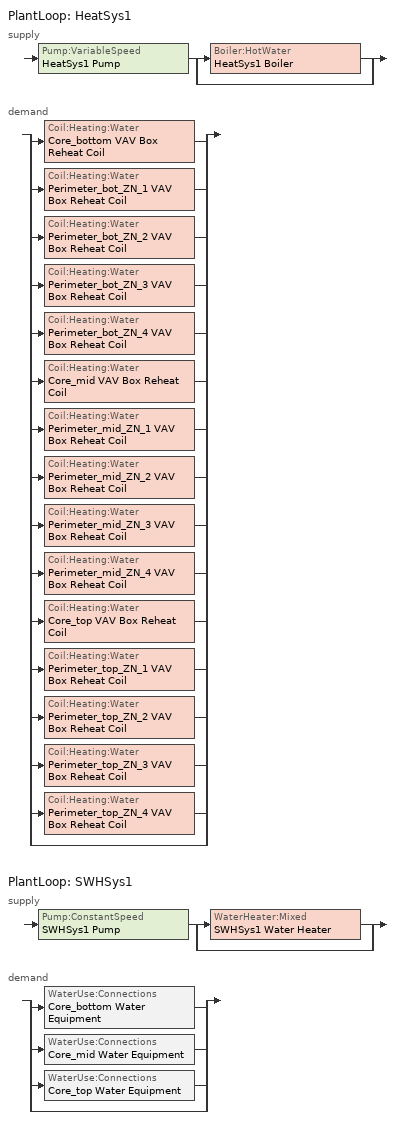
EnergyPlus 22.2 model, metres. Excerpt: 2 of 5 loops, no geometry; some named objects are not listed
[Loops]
PlantLoop 'HeatSys1'
 supply: Pump:VariableSpeed 'HeatSys1 Pump' > split
  | Boiler:HotWater 'HeatSys1 Boiler'
  | bypass
 demand: split
  | Coil:Heating:Water 'Core_bottom VAV Box Reheat Coil'
  | Coil:Heating:Water 'Perimeter_bot_ZN_1 VAV Box Reheat Coil'
  | Coil:Heating:Water 'Perimeter_bot_ZN_2 VAV Box Reheat Coil'
  | Coil:Heating:Water 'Perimeter_bot_ZN_3 VAV Box Reheat Coil'
  | Coil:Heating:Water 'Perimeter_bot_ZN_4 VAV Box Reheat Coil'
  | Coil:Heating:Water 'Core_mid VAV Box Reheat Coil'
  | Coil:Heating:Water 'Perimeter_mid_ZN_1 VAV Box Reheat Coil'
  | Coil:Heating:Water 'Perimeter_mid_ZN_2 VAV Box Reheat Coil'
  | Coil:Heating:Water 'Perimeter_mid_ZN_3 VAV Box Reheat Coil'
  | Coil:Heating:Water 'Perimeter_mid_ZN_4 VAV Box Reheat Coil'
  | Coil:Heating:Water 'Core_top VAV Box Reheat Coil'
  | Coil:Heating:Water 'Perimeter_top_ZN_1 VAV Box Reheat Coil'
  | Coil:Heating:Water 'Perimeter_top_ZN_2 VAV Box Reheat Coil'
  | Coil:Heating:Water 'Perimeter_top_ZN_3 VAV Box Reheat Coil'
  | Coil:Heating:Water 'Perimeter_top_ZN_4 VAV Box Reheat Coil'
  | bypass
PlantLoop 'SWHSys1'
 supply: Pump:ConstantSpeed 'SWHSys1 Pump' > split
  | WaterHeater:Mixed 'SWHSys1 Water Heater'
  | bypass
 demand: split
  | WaterUse:Connections 'Core_bottom Water Equipment'
  | WaterUse:Connections 'Core_mid Water Equipment'
  | WaterUse:Connections 'Core_top Water Equipment'
  | bypass
[Boiler:HotWater]
HeatSys1 Boiler: Boiler flow mode=LeavingSetpointModulated; Design water flow rate=Autosize; Efficiency curve temperature evaluation variable=LeavingBoiler; Fuel type=NaturalGas; Maximum part load ratio=1.2; Minimum part load ratio=0; Nominal capacity=Autosize; Nominal thermal efficiency=0.75; Optimum part load ratio=1; Parasitic electric load=0; Sizing factor=1; Water outlet upper temperature limit=95
[Coil:Heating:Water] Availability schedule=ALWAYS_ON; Maximum water flow rate=Autosize; Performance input method=UFactorTimesAreaAndDesignWaterFlowRate; Rated capacity=Autosize; Rated inlet air temperature=16.6; Rated inlet water temperature=82.2; Rated outlet air temperature=32.2; Rated outlet water temperature=71.1; U factor times area value=Autosize
Core_bottom VAV Box Reheat Coil; Core_mid VAV Box Reheat Coil; Core_top VAV Box Reheat Coil; Perimeter_bot_ZN_1 VAV Box Reheat Coil; Perimeter_bot_ZN_2 VAV Box Reheat Coil; Perimeter_bot_ZN_3 VAV Box Reheat Coil; Perimeter_bot_ZN_4 VAV Box Reheat Coil; Perimeter_mid_ZN_1 VAV Box Reheat Coil; Perimeter_mid_ZN_2 VAV Box Reheat Coil; Perimeter_mid_ZN_3 VAV Box Reheat Coil; Perimeter_mid_ZN_4 VAV Box Reheat Coil; Perimeter_top_ZN_1 VAV Box Reheat Coil; Perimeter_top_ZN_2 VAV Box Reheat Coil; Perimeter_top_ZN_3 VAV Box Reheat Coil; Perimeter_top_ZN_4 VAV Box Reheat Coil
[PlantEquipmentList]
HeatSys1 Equipment List: HeatSys1 Boiler, Boiler:HotWater
SWHSys1 Equipment List: SWHSys1 Water Heater, WaterHeater:Mixed
[PlantEquipmentOperation:HeatingLoad] Load range 1 lower limit=0; Load range 1 upper limit=1e+15
Name | Range 1 equipment list
HeatSys1 Operation Scheme | HeatSys1 Equipment List
SWHSys1 Operation Scheme | SWHSys1 Equipment List
[PlantEquipmentOperationSchemes] Control scheme 1 schedule=PlantOnSched
Name | Control scheme 1
HeatSys1 Loop Operation Scheme List | HeatSys1 Operation Scheme
SWHSys1 Loop Operation Scheme List | SWHSys1 Operation Scheme
[PlantLoop] Fluid type=Water; Load distribution scheme=Optimal; Maximum loop flow rate=Autosize; Minimum loop flow rate=0; Minimum loop temperature=10; Plant loop volume=Autocalculate
Name | Maximum loop temperature | Plant equipment operation scheme
HeatSys1 | 100 | HeatSys1 Loop Operation Scheme List
SWHSys1 | 60 | SWHSys1 Loop Operation Scheme List
[Pump:ConstantSpeed]
SWHSys1 Pump: Design flow rate=Autosize; Design power consumption=Autosize; Design pump head=179352; Fraction of motor inefficiencies to fluid stream=0; Motor efficiency=0.85; Pump control type=Intermittent
[Pump:VariableSpeed]
HeatSys1 Pump: Design maximum flow rate=Autosize; Design minimum flow rate=0; Design power consumption=Autosize; Design pump head=179352; Fraction of motor inefficiencies to fluid stream=0; Motor efficiency=0.85; Pump control type=Intermittent; Coefficient 1 of the part load performance curve=0; Coefficient 2 of the part load performance curve=1; Coefficient 3 of the part load performance curve=0; Coefficient 4 of the part load performance curve=0
[SetpointManager:Scheduled] Control variable=Temperature
Name | Schedule | Setpoint node or nodelist
HeatSys1 Boiler Setpoint Manager | HW-Loop-Temp-Schedule | HeatSys1 Supply Equipment Outlet Node
HeatSys1 Loop Setpoint Manager | HW-Loop-Temp-Schedule | HeatSys1 Supply Outlet Node
SWHSys1 Loop Setpoint Manager | SWHSys1-Loop-Temp-Schedule | SWHSys1 Supply Outlet Node
[Sizing:Plant] Loop type=Heating
Name | Design loop exit temperature | Loop design temperature difference
HeatSys1 | 82.2 | 11.1
SWHSys1 | 60 | 5
[WaterHeater:Mixed]
SWHSys1 Water Heater: Ambient temperature indicator=Schedule; Ambient temperature schedule=SWHSys1 Water Heater Ambient Temperature Schedule Name; Deadband temperature difference=2; Heater control type=Cycle; Heater fuel type=NaturalGas; Heater maximum capacity=845000; Heater thermal efficiency=0.8; Indirect water heating recovery time=1.5; Maximum temperature limit=82.2222; Off cycle loss coefficient to ambient temperature=6; Off cycle parasitic fuel consumption rate=20; Off cycle parasitic fuel type=NaturalGas; Off cycle parasitic heat fraction to tank=0.8; On cycle loss coefficient to ambient temperature=6; On cycle parasitic fuel type=NaturalGas; Setpoint temperature schedule=SWHSys1 Water Heater Setpoint Temperature Schedule Name; Source side design flow rate=Autosize; Source side effectiveness=1; Tank volume=0.3785; Use side design flow rate=Autosize; Use side effectiveness=1
[WaterUse:Connections]
Name | Water use equipment name 1
Core_bottom Water Equipment | Core_bottom Water Equipment
Core_mid Water Equipment | Core_mid Water Equipment
Core_top Water Equipment | Core_top Water Equipment
[WaterUse:Equipment] Flow rate fraction schedule=BLDG_SWH_SCH; Hot water supply temperature schedule=Water Equipment Hot Supply Temp Sched; Latent fraction schedule=Water Equipment Latent fract sched; Peak flow rate=1.04e-05; Sensible fraction schedule=Water Equipment Sensible fract sched; Target temperature schedule=Water Equipment Temp Sched
Name | Zone
Core_bottom Water Equipment | Core_bottom
Core_mid Water Equipment | Core_mid
Core_top Water Equipment | Core_top
[Schedule:Compact]
ALWAYS_ON; PlantOnSched: Through: 12/31, For: AllDays, Until: 24:00, 1
BLDG_SWH_SCH: Through: 12/31, For: Weekdays SummerDesignDay, Until: 05:00, 0.05, Until: 06:00, 0.08, Until: 07:00, 0.07, Until: 08:00, 0.19, Until: 09:00, 0.35, Until: 10:00, 0.38, Until: 11:00, 0.39, Until: 12:00, 0.47, Until: 13:00, 0.57, Until: 14:00, 0.54, Until: 15:00, 0.34, Until: 16:00, 0.33, Until: 17:00, 0.44, Until: 18:00, 0.26, Until: 19:00, 0.21, Until: 20:00, 0.15, Until: 21:00, 0.17, Until: 22:00, 0.08, Until: 24:00, 0.05, For: Saturday WinterDesignDay, Until: 05:00, 0.05, Until: 06:00, 0.08, Until: 07:00, 0.07, Until: 08:00, 0.11, Until: 09:00, 0.15, Until: 10:00, 0.21, Until: 11:00, 0.19, Until: 12:00, 0.23, Until: 13:00, 0.2, Until: 14:00, 0.19, Until: 15:00, 0.15, Until: 16:00, 0.13, Until: 17:00, 0.14, Until: 21:00, 0.07, Until: 22:00, 0.09, Until: 24:00, 0.05, For: Sunday Holidays AllOtherDays, Until: 05:00, 0.04, Until: 06:00, 0.07, Until: 11:00, 0.04, Until: 13:00, 0.06, Until: 14:00, 0.09, Until: 15:00, 0.06, Until: 21:00, 0.04, Until: 22:00, 0.07, Until: 24:00, 0.04
HW-Loop-Temp-Schedule: Through: 12/31, For: AllDays, Until: 24:00, 82.2
SWHSys1 Water Heater Ambient Temperature Schedule Name: Through: 12/31, For: AllDays, Until: 24:00, 22
SWHSys1 Water Heater Setpoint Temperature Schedule Name; SWHSys1-Loop-Temp-Schedule: Through: 12/31, For: AllDays, Until: 24:00, 60
Water Equipment Hot Supply Temp Sched; Water Equipment Temp Sched: Through: 12/31, For: AllDays, Until: 24:00, 43.3
Water Equipment Latent fract sched: Through: 12/31, For: AllDays, Until: 24:00, 0.05
Water Equipment Sensible fract sched: Through: 12/31, For: AllDays, Until: 24:00, 0.2
